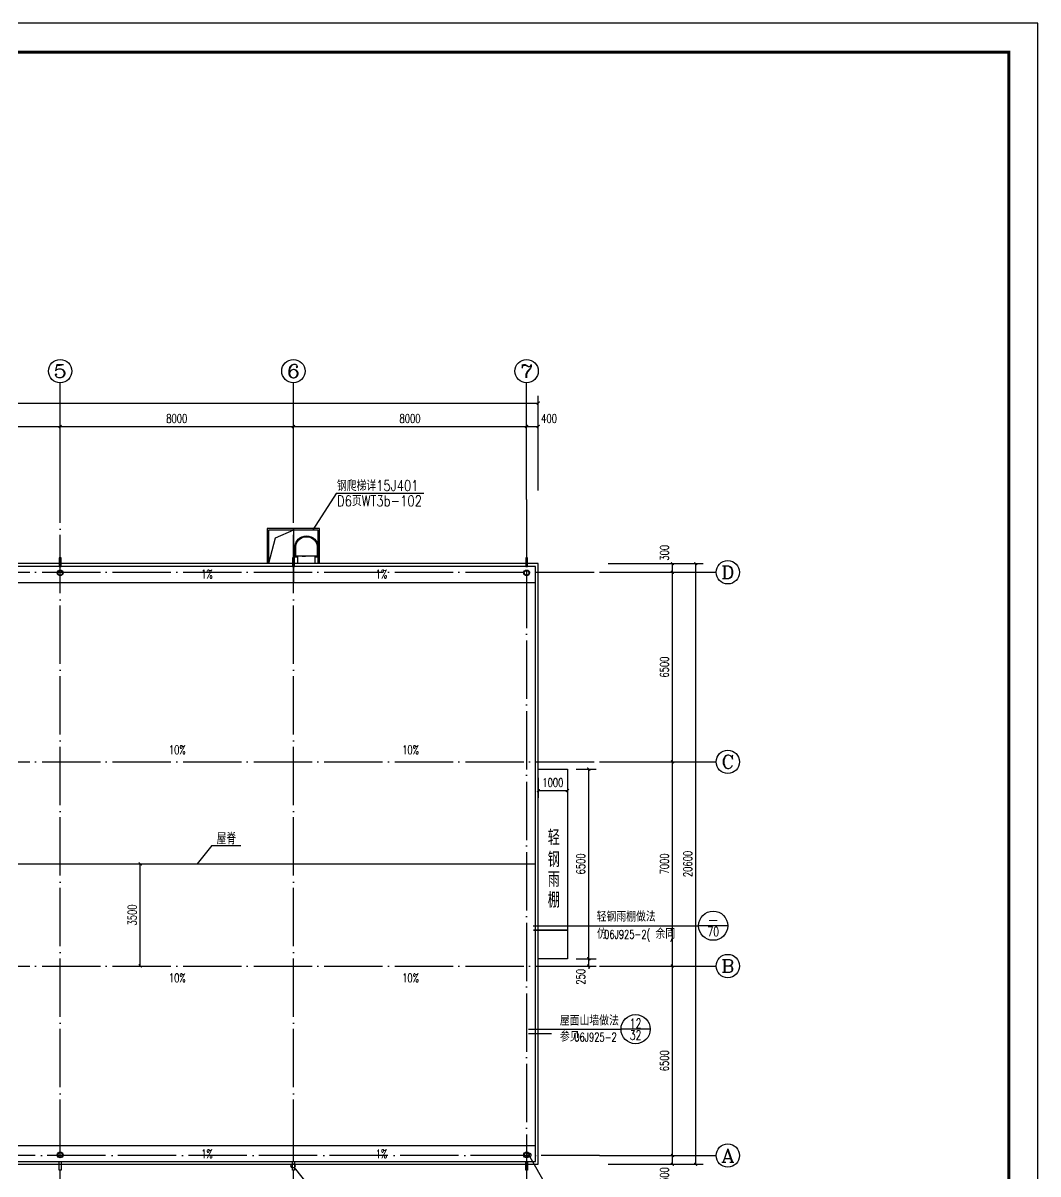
# Model space of a CAD drawing. Extents: x 4414382 to 4540065, y -615151 to -235742.
# Drawn here: x 4497249 to 4532062, y -465759 to -426291 of the extents above; entities that cross this region are included whole.
import ezdxf
from ezdxf.enums import TextEntityAlignment as Align

# ---------------------------------------------------------------- set-up
doc = ezdxf.new("R2010")
doc.units = 0
doc.header["$LTSCALE"] = 1000
doc.header["$MEASUREMENT"] = 0
doc.linetypes.add('DOTE', pattern=[2.42, 2, -0.2, 0.02, -0.2])
doc.layers.get('0').update_dxf_attribs({"linetype": 'CONTINUOUS'})
doc.layers.get('Defpoints').update_dxf_attribs({"linetype": 'CONTINUOUS'})
for name, color, linetype in [('11', 134, 'CONTINUOUS'), ('AXIS', 3, 'CONTINUOUS'), ('AXIS_TEXT', 7, 'CONTINUOUS'), ('DIM_IDEN', 3, 'CONTINUOUS'), ('DIM_SYMB', 3, 'CONTINUOUS'), ('DOTE', 252, 'CONTINUOUS'), ('PUB_DIM', 3, 'CONTINUOUS'), ('PUB_TEXT', 7, 'CONTINUOUS'), ('PUB_TITLE', 4, 'CONTINUOUS'), ('STAIR', 5, 'CONTINUOUS'), ('填充', 251, 'CONTINUOUS'), ('外轮廓', 8, 'CONTINUOUS'), ('雨水管', 5, 'CONTINUOUS')]:
    doc.layers.add(name, color=color, linetype=linetype)
doc.layers.add('_0', color=7, linetype='CONTINUOUS', lineweight=25)
doc.styles.add('_HZTXT', font='txt.shx', dxfattribs={"width": 0.8, "bigfont": 'HZTXT.shx'})
doc.styles.add('_TCH_AXIS', font='COMPLEX', dxfattribs={"bigfont": 'GBCBIG'})
doc.styles.add('_TCH_DIM', font='SIMPLEX', dxfattribs={"bigfont": 'GBCBIG'})
doc.styles.add('_TCH_DIM_T3', font='SIMPLEX', dxfattribs={"width": 0.705882, "bigfont": 'GBCBIG'})
doc.styles.add('_TCH_LABEL', font='COMPLEX', dxfattribs={"bigfont": 'GBCBIG'})
doc.styles.add('COMPLEX', font='COMPLEX')
doc.dimstyles.new('_TCH_ARCH&&100', dxfattribs={"dimtxt": 297.5, "dimasz": 100, "dimexe": 250, "dimexo": 300, "dimgap": 126.25, "dimtad": 1, "dimdec": 0, "dimzin": 0, "dimdsep": 46, "dimtxsty": '_TCH_DIM_T3', "dimblk": 'ARCHTICK', "dimcen": 0.09, "dimclrt": 7, "dimazin": 2, "dimtfac": 1, "dimtdec": 0, "dimtix": 1, "dimtmove": 2, "dimatfit": 3, "dimfxl": 0, "dimtolj": 1, "dimtzin": 0, "dimarcsym": 0})

# ---------------------------------------------------------------- blocks, each defined once
blk = doc.blocks.new('_ArchTick')
at = {"color": 0, "linetype": 'ByBlock', "const_width": 0.4}
blk.add_lwpolyline([(-0.5, -0.5), (0.5, 0.5)], dxfattribs=at)
blk = doc.blocks.new('*D62')
at = {"layer": 'Defpoints', "color": 0}
for p in [(4515923, -451877), (4516653, -451877), (4515923, -458377)]:
    blk.add_point(p, dxfattribs=at)
at = {"layer": 'PUB_DIM', "color": 0, "lineweight": -2}
for p, q in [((4516223, -451877), (4516903, -451877)), ((4516653, -458377), (4516653, -451877)), ((4516223, -458377), (4516903, -458377))]:
    blk.add_line(p, q, dxfattribs=at)
at = {"layer": 'PUB_DIM', "color": 0, "lineweight": -2, "xscale": 100, "yscale": 100, "zscale": 100}
for p, rotation in [((4516653, -451877), 90), ((4516653, -458377), 270)]:
    blk.add_blockref('_ArchTick', p, dxfattribs=dict(at, rotation=rotation))
at = {"layer": 'PUB_DIM', "color": 7, "insert": (4516378, -455127), "char_height": 297.5, "attachment_point": 5, "rotation": 90, "style": '_TCH_DIM_T3'}
blk.add_mtext('\\A1;6500', dxfattribs=at)
blk = doc.blocks.new('*D63')
at = {"layer": 'Defpoints', "color": 0}
for p in [(4515923, -458377), (4516653, -458377), (4515923, -458627)]:
    blk.add_point(p, dxfattribs=at)
at = {"layer": 'PUB_DIM', "color": 0, "lineweight": -2}
for p, q in [((4516223, -458377), (4516903, -458377)), ((4516653, -458377), (4516653, -458277)), ((4516653, -458627), (4516653, -458377)), ((4516223, -458627), (4516903, -458627)), ((4516653, -458627), (4516653, -458727))]:
    blk.add_line(p, q, dxfattribs=at)
at = {"layer": 'PUB_DIM', "color": 0, "lineweight": -2, "xscale": 100, "yscale": 100, "zscale": 100}
for p, rotation in [((4516653, -458377), 270), ((4516653, -458627), 90)]:
    blk.add_blockref('_ArchTick', p, dxfattribs=dict(at, rotation=rotation))
at = {"layer": 'PUB_DIM', "color": 7, "insert": (4516378, -458997), "char_height": 297.5, "attachment_point": 5, "rotation": 90, "style": '_TCH_DIM_T3'}
blk.add_mtext('\\A1;250', dxfattribs=at)
blk = doc.blocks.new('*D64')
at = {"layer": 'Defpoints', "color": 0}
for p in [(4514923, -451877), (4515923, -451877), (4515923, -452614)]:
    blk.add_point(p, dxfattribs=at)
at = {"layer": 'PUB_DIM', "color": 0, "lineweight": -2}
for p, q in [((4514923, -452177), (4514923, -452864)), ((4515923, -452177), (4515923, -452864)), ((4514923, -452614), (4515923, -452614))]:
    blk.add_line(p, q, dxfattribs=at)
at = {"layer": 'PUB_DIM', "color": 0, "lineweight": -2, "xscale": 100, "yscale": 100, "zscale": 100, "rotation": 180}
blk.add_blockref('_ArchTick', (4514923, -452614), dxfattribs=at)
at = {"layer": 'PUB_DIM', "color": 0, "lineweight": -2, "xscale": 100, "yscale": 100, "zscale": 100}
blk.add_blockref('_ArchTick', (4515923, -452614), dxfattribs=at)
at = {"layer": 'PUB_DIM', "color": 7, "insert": (4515423, -452339), "char_height": 297.5, "attachment_point": 5, "style": '_TCH_DIM_T3'}
blk.add_mtext('\\A1;1000', dxfattribs=at)
blk = doc.blocks.new('*D257')
at = {"layer": 'Defpoints', "color": 0}
for p in [(4500245, -455127), (4501270, -455127), (4500245, -458627)]:
    blk.add_point(p, dxfattribs=at)
at = {"layer": 'PUB_DIM', "color": 0, "lineweight": -2}
for p, q in [((4500545, -455127), (4501520, -455127)), ((4501270, -458627), (4501270, -455127)), ((4500545, -458627), (4501520, -458627))]:
    blk.add_line(p, q, dxfattribs=at)
at = {"layer": 'PUB_DIM', "color": 0, "lineweight": -2, "xscale": 100, "yscale": 100, "zscale": 100}
for p, rotation in [((4501270, -455127), 90), ((4501270, -458627), 270)]:
    blk.add_blockref('_ArchTick', p, dxfattribs=dict(at, rotation=rotation))
at = {"layer": 'PUB_DIM', "color": 7, "insert": (4500995, -456877), "char_height": 297.5, "attachment_point": 5, "rotation": 90, "style": '_TCH_DIM_T3'}
blk.add_mtext('\\A1;3500', dxfattribs=at)
blk = doc.blocks.new('*D264')
at = {"layer": 'AXIS', "color": 0, "lineweight": -2}
for p, q in [((4517323, -465127), (4519773, -465127)), ((4519523, -465427), (4519523, -465127)), ((4517323, -465427), (4519773, -465427))]:
    blk.add_line(p, q, dxfattribs=at)
at = {"layer": 'Defpoints', "color": 0}
for p in [(4517023, -465127), (4519523, -465127), (4517023, -465427)]:
    blk.add_point(p, dxfattribs=at)
at = {"layer": 'AXIS', "color": 0, "lineweight": -2, "xscale": 100, "yscale": 100, "zscale": 100}
for p, rotation in [((4519523, -465127), 90), ((4519523, -465427), 270)]:
    blk.add_blockref('_ArchTick', p, dxfattribs=dict(at, rotation=rotation))
at = {"layer": 'AXIS', "color": 7, "insert": (4519248, -465797), "char_height": 297.5, "attachment_point": 5, "rotation": 90, "style": '_TCH_DIM_T3'}
blk.add_mtext('\\A1;300', dxfattribs=at)
blk = doc.blocks.new('*D265')
at = {"layer": 'AXIS', "color": 0, "lineweight": -2}
for p, q in [((4517323, -458627), (4519773, -458627)), ((4519523, -465127), (4519523, -458627)), ((4517323, -465127), (4519773, -465127))]:
    blk.add_line(p, q, dxfattribs=at)
at = {"layer": 'Defpoints', "color": 0}
for p in [(4517023, -458627), (4519523, -458627), (4517023, -465127)]:
    blk.add_point(p, dxfattribs=at)
at = {"layer": 'AXIS', "color": 0, "lineweight": -2, "xscale": 100, "yscale": 100, "zscale": 100}
for p, rotation in [((4519523, -458627), 90), ((4519523, -465127), 270)]:
    blk.add_blockref('_ArchTick', p, dxfattribs=dict(at, rotation=rotation))
at = {"layer": 'AXIS', "color": 7, "insert": (4519248, -461877), "char_height": 297.5, "attachment_point": 5, "rotation": 90, "style": '_TCH_DIM_T3'}
blk.add_mtext('\\A1;6500', dxfattribs=at)
blk = doc.blocks.new('*D266')
at = {"layer": 'AXIS', "color": 0, "lineweight": -2}
for p, q in [((4517323, -451627), (4519773, -451627)), ((4519523, -458627), (4519523, -451627)), ((4517323, -458627), (4519773, -458627))]:
    blk.add_line(p, q, dxfattribs=at)
at = {"layer": 'Defpoints', "color": 0}
for p in [(4517023, -451627), (4519523, -451627), (4517023, -458627)]:
    blk.add_point(p, dxfattribs=at)
at = {"layer": 'AXIS', "color": 0, "lineweight": -2, "xscale": 100, "yscale": 100, "zscale": 100}
for p, rotation in [((4519523, -451627), 90), ((4519523, -458627), 270)]:
    blk.add_blockref('_ArchTick', p, dxfattribs=dict(at, rotation=rotation))
at = {"layer": 'AXIS', "color": 7, "insert": (4519248, -455127), "char_height": 297.5, "attachment_point": 5, "rotation": 90, "style": '_TCH_DIM_T3'}
blk.add_mtext('\\A1;7000', dxfattribs=at)
blk = doc.blocks.new('*D267')
at = {"layer": 'AXIS', "color": 0, "lineweight": -2}
for p, q in [((4517323, -445127), (4519773, -445127)), ((4519523, -451627), (4519523, -445127)), ((4517323, -451627), (4519773, -451627))]:
    blk.add_line(p, q, dxfattribs=at)
at = {"layer": 'Defpoints', "color": 0}
for p in [(4517023, -445127), (4519523, -445127), (4517023, -451627)]:
    blk.add_point(p, dxfattribs=at)
at = {"layer": 'AXIS', "color": 0, "lineweight": -2, "xscale": 100, "yscale": 100, "zscale": 100}
for p, rotation in [((4519523, -445127), 90), ((4519523, -451627), 270)]:
    blk.add_blockref('_ArchTick', p, dxfattribs=dict(at, rotation=rotation))
at = {"layer": 'AXIS', "color": 7, "insert": (4519248, -448377), "char_height": 297.5, "attachment_point": 5, "rotation": 90, "style": '_TCH_DIM_T3'}
blk.add_mtext('\\A1;6500', dxfattribs=at)
blk = doc.blocks.new('*D268')
at = {"layer": 'AXIS', "color": 0, "lineweight": -2}
for p, q in [((4517323, -444827), (4519773, -444827)), ((4517323, -445127), (4519773, -445127)), ((4519523, -445127), (4519523, -444827))]:
    blk.add_line(p, q, dxfattribs=at)
at = {"layer": 'Defpoints', "color": 0}
for p in [(4517023, -444827), (4517023, -445127), (4519523, -444827)]:
    blk.add_point(p, dxfattribs=at)
at = {"layer": 'AXIS', "color": 0, "lineweight": -2, "xscale": 100, "yscale": 100, "zscale": 100}
for p, rotation in [((4519523, -444827), 90), ((4519523, -445127), 270)]:
    blk.add_blockref('_ArchTick', p, dxfattribs=dict(at, rotation=rotation))
at = {"layer": 'AXIS', "color": 7, "insert": (4519248, -444457), "char_height": 297.5, "attachment_point": 5, "rotation": 90, "style": '_TCH_DIM_T3'}
blk.add_mtext('\\A1;300', dxfattribs=at)
blk = doc.blocks.new('*D269')
at = {"layer": 'AXIS', "color": 0, "lineweight": -2}
for p, q in [((4517323, -444827), (4520573, -444827)), ((4520323, -465427), (4520323, -444827)), ((4517323, -465427), (4520573, -465427))]:
    blk.add_line(p, q, dxfattribs=at)
at = {"layer": 'Defpoints', "color": 0}
for p in [(4517023, -444827), (4520323, -444827), (4517023, -465427)]:
    blk.add_point(p, dxfattribs=at)
at = {"layer": 'AXIS', "color": 0, "lineweight": -2, "xscale": 100, "yscale": 100, "zscale": 100}
for p, rotation in [((4520323, -444827), 90), ((4520323, -465427), 270)]:
    blk.add_blockref('_ArchTick', p, dxfattribs=dict(at, rotation=rotation))
at = {"layer": 'AXIS', "color": 7, "insert": (4520048, -455127), "char_height": 297.5, "attachment_point": 5, "rotation": 90, "style": '_TCH_DIM_T3'}
blk.add_mtext('\\A1;20600', dxfattribs=at)
blk = doc.blocks.new('_AXISO')
blk.add_circle((0, 0), 0.5)
at = {"layer": 'AXIS_TEXT', "style": 'COMPLEX', "width": 1.041667}
blk.add_attdef('A', text='', height=0.56, dxfattribs=at).set_placement((-0.25, -0.28), (0.25, -0.28), align=Align.FIT)
blk = doc.blocks.new('*D274')
at = {"layer": 'AXIS', "color": 0, "lineweight": -2}
for p, q in [((4490523, -442327), (4490523, -439877)), ((4498523, -442327), (4498523, -439877)), ((4490523, -440127), (4498523, -440127))]:
    blk.add_line(p, q, dxfattribs=at)
at = {"layer": 'Defpoints', "color": 0}
for p in [(4498523, -440127), (4490523, -442627), (4498523, -442627)]:
    blk.add_point(p, dxfattribs=at)
at = {"layer": 'AXIS', "color": 0, "lineweight": -2, "xscale": 100, "yscale": 100, "zscale": 100, "rotation": 180}
blk.add_blockref('_ArchTick', (4490523, -440127), dxfattribs=at)
at = {"layer": 'AXIS', "color": 0, "lineweight": -2, "xscale": 100, "yscale": 100, "zscale": 100}
blk.add_blockref('_ArchTick', (4498523, -440127), dxfattribs=at)
at = {"layer": 'AXIS', "color": 7, "insert": (4494523, -439852), "char_height": 297.5, "attachment_point": 5, "style": '_TCH_DIM_T3'}
blk.add_mtext('\\A1;8000', dxfattribs=at)
blk = doc.blocks.new('*D275')
at = {"layer": 'AXIS', "color": 0, "lineweight": -2}
for p, q in [((4498523, -442327), (4498523, -439877)), ((4506523, -442327), (4506523, -439877)), ((4498523, -440127), (4506523, -440127))]:
    blk.add_line(p, q, dxfattribs=at)
at = {"layer": 'Defpoints', "color": 0}
for p in [(4506523, -440127), (4498523, -442627), (4506523, -442627)]:
    blk.add_point(p, dxfattribs=at)
at = {"layer": 'AXIS', "color": 0, "lineweight": -2, "xscale": 100, "yscale": 100, "zscale": 100, "rotation": 180}
blk.add_blockref('_ArchTick', (4498523, -440127), dxfattribs=at)
at = {"layer": 'AXIS', "color": 0, "lineweight": -2, "xscale": 100, "yscale": 100, "zscale": 100}
blk.add_blockref('_ArchTick', (4506523, -440127), dxfattribs=at)
at = {"layer": 'AXIS', "color": 7, "insert": (4502523, -439852), "char_height": 297.5, "attachment_point": 5, "style": '_TCH_DIM_T3'}
blk.add_mtext('\\A1;8000', dxfattribs=at)
blk = doc.blocks.new('*D276')
at = {"layer": 'AXIS', "color": 0, "lineweight": -2}
for p, q in [((4506523, -442327), (4506523, -439877)), ((4514523, -442327), (4514523, -439877)), ((4506523, -440127), (4514523, -440127))]:
    blk.add_line(p, q, dxfattribs=at)
at = {"layer": 'Defpoints', "color": 0}
for p in [(4514523, -440127), (4506523, -442627), (4514523, -442627)]:
    blk.add_point(p, dxfattribs=at)
at = {"layer": 'AXIS', "color": 0, "lineweight": -2, "xscale": 100, "yscale": 100, "zscale": 100, "rotation": 180}
blk.add_blockref('_ArchTick', (4506523, -440127), dxfattribs=at)
at = {"layer": 'AXIS', "color": 0, "lineweight": -2, "xscale": 100, "yscale": 100, "zscale": 100}
blk.add_blockref('_ArchTick', (4514523, -440127), dxfattribs=at)
at = {"layer": 'AXIS', "color": 7, "insert": (4510523, -439852), "char_height": 297.5, "attachment_point": 5, "style": '_TCH_DIM_T3'}
blk.add_mtext('\\A1;8000', dxfattribs=at)
blk = doc.blocks.new('*D277')
at = {"layer": 'AXIS', "color": 0, "lineweight": -2}
for p, q in [((4514523, -442327), (4514523, -439877)), ((4514923, -442327), (4514923, -439877)), ((4514523, -440127), (4514923, -440127))]:
    blk.add_line(p, q, dxfattribs=at)
at = {"layer": 'Defpoints', "color": 0}
for p in [(4514923, -440127), (4514523, -442627), (4514923, -442627)]:
    blk.add_point(p, dxfattribs=at)
at = {"layer": 'AXIS', "color": 0, "lineweight": -2, "xscale": 100, "yscale": 100, "zscale": 100, "rotation": 180}
blk.add_blockref('_ArchTick', (4514523, -440127), dxfattribs=at)
at = {"layer": 'AXIS', "color": 0, "lineweight": -2, "xscale": 100, "yscale": 100, "zscale": 100}
blk.add_blockref('_ArchTick', (4514923, -440127), dxfattribs=at)
at = {"layer": 'AXIS', "color": 7, "insert": (4515293, -439852), "char_height": 297.5, "attachment_point": 5, "style": '_TCH_DIM_T3'}
blk.add_mtext('\\A1;400', dxfattribs=at)
blk = doc.blocks.new('*D278')
at = {"layer": 'AXIS', "color": 0, "lineweight": -2}
for p, q in [((4466123, -442327), (4466123, -439077)), ((4514923, -442327), (4514923, -439077)), ((4466123, -439327), (4514923, -439327))]:
    blk.add_line(p, q, dxfattribs=at)
at = {"layer": 'Defpoints', "color": 0}
for p in [(4514923, -439327), (4466123, -442627), (4514923, -442627)]:
    blk.add_point(p, dxfattribs=at)
at = {"layer": 'AXIS', "color": 0, "lineweight": -2, "xscale": 100, "yscale": 100, "zscale": 100, "rotation": 180}
blk.add_blockref('_ArchTick', (4466123, -439327), dxfattribs=at)
at = {"layer": 'AXIS', "color": 0, "lineweight": -2, "xscale": 100, "yscale": 100, "zscale": 100}
blk.add_blockref('_ArchTick', (4514923, -439327), dxfattribs=at)
at = {"layer": 'AXIS', "color": 7, "insert": (4490523, -439052), "char_height": 297.5, "attachment_point": 5, "style": '_TCH_DIM_T3'}
blk.add_mtext('\\A1;48800', dxfattribs=at)

msp = doc.modelspace()

# ---------------------------------------------------------------- linework, layer by layer
msp.add_line((4506823.1, -444577), (4506943.1, -444577))
for points in [[(4506523.1, -444927), (4506523.1, -445477)], [(4466223.1, -445477), (4514823.1, -445477)], [(4466223.1, -464777), (4514823.1, -464777)], [(4506523.1, -465327), (4506523.1, -464777)]]:
    msp.add_lwpolyline(points)
at = {"layer": '11'}
for centre, radius in [((4498523.1, -445148), 100), ((4498523.1, -445148), 100), ((4498523.1, -445148), 80), ((4498523.1, -445148), 80), ((4514523.1, -445148), 100), ((4514523.1, -445148), 80), ((4498523.1, -465106), 100), ((4498523.1, -465106), 100), ((4498523.1, -465106), 80), ((4498523.1, -465106), 80), ((4514523.1, -465106), 100), ((4514523.1, -465106), 80)]:
    msp.add_circle(centre, radius, dxfattribs=at)
at = {"layer": '_0', "color": 0}
msp.add_line((4466223.1, -455127), (4514823.1, -455127), dxfattribs=at)
for points in [[(4514923.1, -444827), (4466123.1, -444827), (4466123.1, -465427), (4514923.1, -465427)], [(4514823.1, -444927), (4466223.1, -444927), (4466223.1, -465327), (4514823.1, -465327)]]:
    msp.add_lwpolyline(points, close=True, dxfattribs=at)
msp.add_lwpolyline([(4514923.1, -451877), (4515923.1, -451877), (4515923.1, -458377), (4514923.1, -458377)], dxfattribs=at)
at = {"layer": 'AXIS', "color": 0}
for p, q in [((4498523.1, -442627), (4498523.1, -438627)), ((4506523.1, -442627), (4506523.1, -438627)), ((4514523.1, -442627), (4514523.1, -438627)), ((4517023.1, -445127), (4521023.1, -445127)), ((4517023.1, -451627), (4521023.1, -451627)), ((4517023.1, -458627), (4521023.1, -458627)), ((4517023.1, -465127), (4521023.1, -465127))]:
    msp.add_line(p, q, dxfattribs=at)
at = {"layer": 'DIM_IDEN'}
for p, q in [((4514747.3, -457246.4), (4516906.5, -457246.4)), ((4516906.5, -457246.4), (4520422.8, -457246.4)), ((4521422.8, -457246.4), (4520422.8, -457246.4)), ((4514584.3, -460794.9), (4515542.7, -460794.9)), ((4515542.7, -460794.9), (4517760.5, -460794.9)), ((4518760.5, -460794.9), (4517760.5, -460794.9)), ((4514637.3, -465166.5), (4515614.8, -466893.5)), ((4506552.8, -465537.9), (4507631.1, -466893.5))]:
    msp.add_line(p, q, dxfattribs=at)
at = {"layer": 'DIM_IDEN', "const_width": 50}
for points in [[(4514747.3, -457396.4), (4515957.1, -457396.4)], [(4514584.3, -460944.9), (4515379.3, -460944.9)]]:
    msp.add_lwpolyline(points, dxfattribs=at)
at = {"layer": 'DIM_IDEN'}
for centre, radius in [((4520922.8, -457246.4), 500), ((4518260.5, -460794.9), 500), ((4514603.1, -465106), 69.5), ((4506508.1, -465481.8), 71.8)]:
    msp.add_circle(centre, radius, dxfattribs=at)
at = {"layer": 'DIM_SYMB'}
for points in [[(4503255.7, -445185.2, 0, 0, 0), (4500896.5, -445185.2, 80, 0, 0), (4500596.5, -445185.2, 0, 0, 0)], [(4509790.4, -445185.2, 0, 0, 0), (4512149.6, -445185.2, 80, 0, 0), (4512449.6, -445185.2, 0, 0, 0)], [(4502523.1, -450963.3, 0, 0, 0), (4502523.1, -447837.4, 80, 0, 0), (4502523.1, -447537.4, 0, 0, 0)], [(4510523.1, -450963.3, 0, 0, 0), (4510523.1, -447837.4, 80, 0, 0), (4510523.1, -447537.4, 0, 0, 0)], [(4502523.1, -459290.7, 0, 0, 0), (4502523.1, -462416.6, 80, 0, 0), (4502523.1, -462716.6, 0, 0, 0)], [(4510523.1, -459290.7, 0, 0, 0), (4510523.1, -462416.6, 80, 0, 0), (4510523.1, -462716.6, 0, 0, 0)], [(4503255.7, -465068.8, 0, 0, 0), (4500896.5, -465068.8, 80, 0, 0), (4500596.5, -465068.8, 0, 0, 0)], [(4509790.4, -465068.8, 0, 0, 0), (4512149.6, -465068.8, 80, 0, 0), (4512449.6, -465068.8, 0, 0, 0)]]:
    msp.add_lwpolyline(points, format="xyseb", dxfattribs=at)
at = {"layer": 'DOTE', "linetype": 'DOTE'}
for p, q in [((4498523.1, -467627), (4498523.1, -442627)), ((4506523.1, -467627), (4506523.1, -442627)), ((4514523.1, -442627), (4514523.1, -467627)), ((4464023.1, -445127), (4517023.1, -445127)), ((4464023.1, -451627), (4517023.1, -451627)), ((4464023.1, -458627), (4517023.1, -458627)), ((4517023.1, -465127), (4464023.1, -465127))]:
    msp.add_line(p, q, dxfattribs=at)
at = {"layer": 'PUB_DIM'}
for p, q in [((4507988.6, -442419.8), (4507186.3, -443667.8)), ((4503723.6, -454497.1), (4503218.5, -455127)), ((4503723.6, -454497.1), (4504724.4, -454497.1))]:
    msp.add_line(p, q, dxfattribs=at)
msp.add_lwpolyline([(4510995.5, -442419.8), (4507988.6, -442419.8), (4507988.6, -442419.8)], dxfattribs=at)
at = {"layer": 'PUB_TITLE', "color": 4}
msp.add_lwpolyline([(4447962.2, -485690.7), (4532062.2, -485690.7), (4532062.2, -426290.7), (4447962.2, -426290.7)], close=True, dxfattribs=at)
at = {"layer": 'PUB_TITLE', "color": 4, "const_width": 100}
msp.add_lwpolyline([(4450462.2, -484690.7), (4531062.2, -484690.7), (4531062.2, -427290.7), (4450462.2, -427290.7)], close=True, dxfattribs=at)
at = {"layer": 'STAIR'}
msp.add_lwpolyline([(4506673.1, -444607), (4506573.1, -444607), (4506573.1, -444277, -1), (4507373.1, -444277), (4507373.1, -444607), (4507273.1, -444607)], format="xyb", dxfattribs=at)
msp.add_lwpolyline([(4507343.1, -444277), (4507343.1, -444577), (4506603.1, -444577), (4506603.1, -444277, -1)], format="xyb", close=True, dxfattribs=at)
for points in [[(4506673.1, -444827), (4506673.1, -444577)], [(4507273.1, -444827), (4507273.1, -444577)]]:
    msp.add_lwpolyline(points, dxfattribs=at)
at = {"layer": '填充'}
for points in [[(4507423.1, -444827), (4507423.1, -443627), (4505623.1, -443627), (4505623.1, -444827)], [(4506523.1, -443677), (4505894.4, -443950.3), (4505673.1, -444827)], [(4507373.1, -444827), (4507373.1, -443677), (4505673.1, -443677), (4505673.1, -444827)]]:
    msp.add_lwpolyline(points, dxfattribs=at)
at = {"layer": '外轮廓'}
msp.add_line((4506523.1, -443677), (4506523.1, -444827), dxfattribs=at)
at = {"layer": '雨水管'}
for points in [[(4498490.3, -444927), (4498555.8, -444927), (4498555.8, -444627), (4498490.3, -444627)], [(4498490.3, -444927), (4498555.8, -444927), (4498555.8, -444627), (4498490.3, -444627)], [(4506490.3, -444927), (4506555.8, -444927), (4506555.8, -444627), (4506490.3, -444627)], [(4514490.3, -444927), (4514555.8, -444927), (4514555.8, -444627), (4514490.3, -444627)], [(4498490.3, -465327), (4498555.8, -465327), (4498555.8, -465627), (4498490.3, -465627)], [(4498490.3, -465327), (4498555.8, -465327), (4498555.8, -465627), (4498490.3, -465627)], [(4506490.3, -465327), (4506555.8, -465327), (4506555.8, -465627), (4506490.3, -465627)], [(4514490.3, -465327), (4514555.8, -465327), (4514555.8, -465627), (4514490.3, -465627)]]:
    msp.add_lwpolyline(points, close=True, dxfattribs=at)

# ---------------------------------------------------------------- block references
at = {"layer": 'AXIS', "color": 0}
ref = msp.add_blockref('_AXISO', (4498523.1, -438227), dxfattribs=dict(at, xscale=800, yscale=800, zscale=800))
ref.add_attrib('A', '5', dxfattribs={"layer": 'AXIS_TEXT', "color": 0, "height": 452.5, "style": '_TCH_AXIS', "width": 1.5}).set_placement((4498296.8, -438453.3), (4498749.3, -438453.3), align=Align.FIT)
ref = msp.add_blockref('_AXISO', (4506523.1, -438227), dxfattribs=dict(at, xscale=800, yscale=800, zscale=800))
ref.add_attrib('A', '6', dxfattribs={"layer": 'AXIS_TEXT', "color": 0, "height": 452.5, "style": '_TCH_AXIS', "width": 1.5}).set_placement((4506296.8, -438453.3), (4506749.3, -438453.3), align=Align.FIT)
ref = msp.add_blockref('_AXISO', (4514523.1, -438227), dxfattribs=dict(at, xscale=800, yscale=800, zscale=800))
ref.add_attrib('A', '7', dxfattribs={"layer": 'AXIS_TEXT', "color": 0, "height": 452.5, "style": '_TCH_AXIS', "width": 1.5}).set_placement((4514296.8, -438453.3), (4514749.3, -438453.3), align=Align.FIT)
ref = msp.add_blockref('_AXISO', (4521423.1, -445127), dxfattribs=dict(at, xscale=800, yscale=800, zscale=800))
ref.add_attrib('A', 'D', dxfattribs={"layer": 'AXIS_TEXT', "color": 0, "height": 452.5, "style": '_TCH_AXIS', "width": 1.235294}).set_placement((4521196.8, -445353.3), (4521649.3, -445353.3), align=Align.FIT)
ref = msp.add_blockref('_AXISO', (4521423.1, -451627), dxfattribs=dict(at, xscale=800, yscale=800, zscale=800))
ref.add_attrib('A', 'C', dxfattribs={"layer": 'AXIS_TEXT', "color": 0, "height": 452.5, "style": '_TCH_AXIS', "width": 1.4}).set_placement((4521196.8, -451853.3), (4521649.3, -451853.3), align=Align.FIT)
ref = msp.add_blockref('_AXISO', (4521423.1, -458627), dxfattribs=dict(at, xscale=800, yscale=800, zscale=800))
ref.add_attrib('A', 'B', dxfattribs={"layer": 'AXIS_TEXT', "color": 0, "height": 452.5, "style": '_TCH_AXIS', "width": 1.235294}).set_placement((4521196.8, -458853.3), (4521649.3, -458853.3), align=Align.FIT)
ref = msp.add_blockref('_AXISO', (4521423.1, -465127), dxfattribs=dict(at, xscale=800, yscale=800, zscale=800))
ref.add_attrib('A', 'A', dxfattribs={"layer": 'AXIS_TEXT', "color": 0, "height": 452.5, "style": '_TCH_AXIS', "width": 1.166667}).set_placement((4521196.8, -465353.3), (4521649.3, -465353.3), align=Align.FIT)

# ---------------------------------------------------------------- texts
at = {"layer": 'PUB_DIM', "style": '_HZTXT', "width": 0.8}
for s, height, p in [('钢爬梯详15J401', 365.69, (4508016.4, -442337.7)), ('D6页WT3b-102', 365.69, (4508016.4, -442859.7)), ('屋脊', 400, (4503887.6, -454458.7)), ('轻', 517.2, (4515247.2, -454482.3)), ('钢', 517.2, (4515247.2, -455237.3)), ('雨', 517.2, (4515247.2, -455914.4)), ('棚', 517.2, (4515247.2, -456623.2))]:
    msp.add_text(s, height=height, dxfattribs=at).set_placement(p)
at = {"layer": 'PUB_TEXT', "style": '_TCH_DIM', "width": 0.705882}
for s, p in [('1%%%', (4503360.7, -445334)), ('1%%%', (4509345.4, -445334)), ('10%', (4502253.1, -451365.8)), ('10%', (4510253.1, -451365.8)), ('06J925-2(', (4517180.9, -457690.1)), (')', (4519432.4, -457690.1)), ('10%', (4502253.1, -459185.7)), ('10%', (4510253.1, -459185.7)), ('06J925-2', (4516157.2, -461216.4)), ('1%%%', (4503360.7, -465217.6)), ('1%%%', (4509345.4, -465217.6))]:
    msp.add_text(s, height=297.5, dxfattribs=at).set_placement(p)
at = {"layer": 'PUB_TEXT', "style": '_TCH_DIM'}
for s, height, p in [('轻钢雨棚做法', 337.59, (4516925.7, -457104.1)), ('仿', 337.6, (4516935.1, -457690.1)), ('余同', 337.59, (4518940.9, -457690.1)), ('屋面山墙做法', 337.59, (4515661.2, -460667.5)), ('参见', 337.59, (4515665.7, -461216.4))]:
    msp.add_text(s, height=height, dxfattribs=at).set_placement(p)
at = {"layer": 'PUB_TEXT', "style": '_TCH_LABEL'}
for s, height, width, p, p2 in [('70', 321.99, 0.772059, (4520721.6, -457608.7), (4521124.1, -457608.7)), ('-', 322, 1.458333, (4520721.6, -457206.2), (4521124.1, -457206.2)), ('12', 321.99, 0.905172, (4518059.3, -460754.6), (4518461.8, -460754.6)), ('32', 321.99, 0.795455, (4518059.3, -461157.1), (4518461.8, -461157.1))]:
    msp.add_text(s, height=height, dxfattribs=dict(at, width=width)).set_placement(p, p2, align=Align.FIT)

# ---------------------------------------------------------------- dimensions: what is measured, and where the dimension line sits
at = {"layer": 'AXIS', "color": 0}
for p1, p2, distance, picture, middle in [((4466123.1, -442627), (4514923.1, -442627), 3300, '*D278', (4490523.1, -439052)), ((4490523.1, -442627), (4498523.1, -442627), 2500, '*D274', (4494523.1, -439852)), ((4498523.1, -442627), (4506523.1, -442627), 2500, '*D275', (4502523.1, -439852)), ((4506523.1, -442627), (4514523.1, -442627), 2500, '*D276', (4510523.1, -439852)), ((4517023.1, -465427), (4517023.1, -444827), -3300, '*D269', (4520048.1, -455127)), ((4517023.1, -451627), (4517023.1, -445127), -2500, '*D267', (4519248.1, -448377)), ((4517023.1, -458627), (4517023.1, -451627), -2500, '*D266', (4519248.1, -455127)), ((4517023.1, -465127), (4517023.1, -458627), -2500, '*D265', (4519248.1, -461877))]:
    dim = msp.add_aligned_dim(p1=p1, p2=p2, distance=distance, dimstyle='_TCH_ARCH&&100', dxfattribs=at)
    dim.commit()
    dim.dimension.update_dxf_attribs({"geometry": picture, "text_midpoint": middle})
for base, p1, p2, angle, picture, middle in [((4514923.1, -440127), (4514523.1, -442627), (4514923.1, -442627), 360, '*D277', (4515293.1, -439852)), ((4519523.1, -444827), (4517023.1, -445127), (4517023.1, -444827), 90, '*D268', (4519248.1, -444457)), ((4519523.1, -465127), (4517023.1, -465427), (4517023.1, -465127), 90, '*D264', (4519248.1, -465797))]:
    dim = msp.add_linear_dim(base=base, p1=p1, p2=p2, angle=angle, dimstyle='_TCH_ARCH&&100', dxfattribs=at)
    dim.commit()
    dim.dimension.update_dxf_attribs({"geometry": picture, "text_midpoint": middle, "dimtype": 129})
at = {"layer": 'PUB_DIM', "color": 0}
for p1, p2, distance, picture, middle in [((4514923.1, -451877), (4515923.1, -451877), -736.8, '*D64', (4515423.1, -452338.8)), ((4515923.1, -458377), (4515923.1, -451877), -729.5, '*D62', (4516377.5, -455127)), ((4500244.8, -458627), (4500244.8, -455127), -1025.3, '*D257', (4500995.2, -456877))]:
    dim = msp.add_aligned_dim(p1=p1, p2=p2, distance=distance, dimstyle='_TCH_ARCH&&100', dxfattribs=at)
    dim.commit()
    dim.dimension.update_dxf_attribs({"geometry": picture, "text_midpoint": middle})
dim = msp.add_linear_dim(base=(4516652.5, -458377), p1=(4515923.1, -458627), p2=(4515923.1, -458377), angle=90, dimstyle='_TCH_ARCH&&100', dxfattribs=at)
dim.commit()
dim.dimension.update_dxf_attribs({"geometry": '*D63', "text_midpoint": (4516377.5, -458997), "dimtype": 129})

doc.saveas('drawing.dxf')
